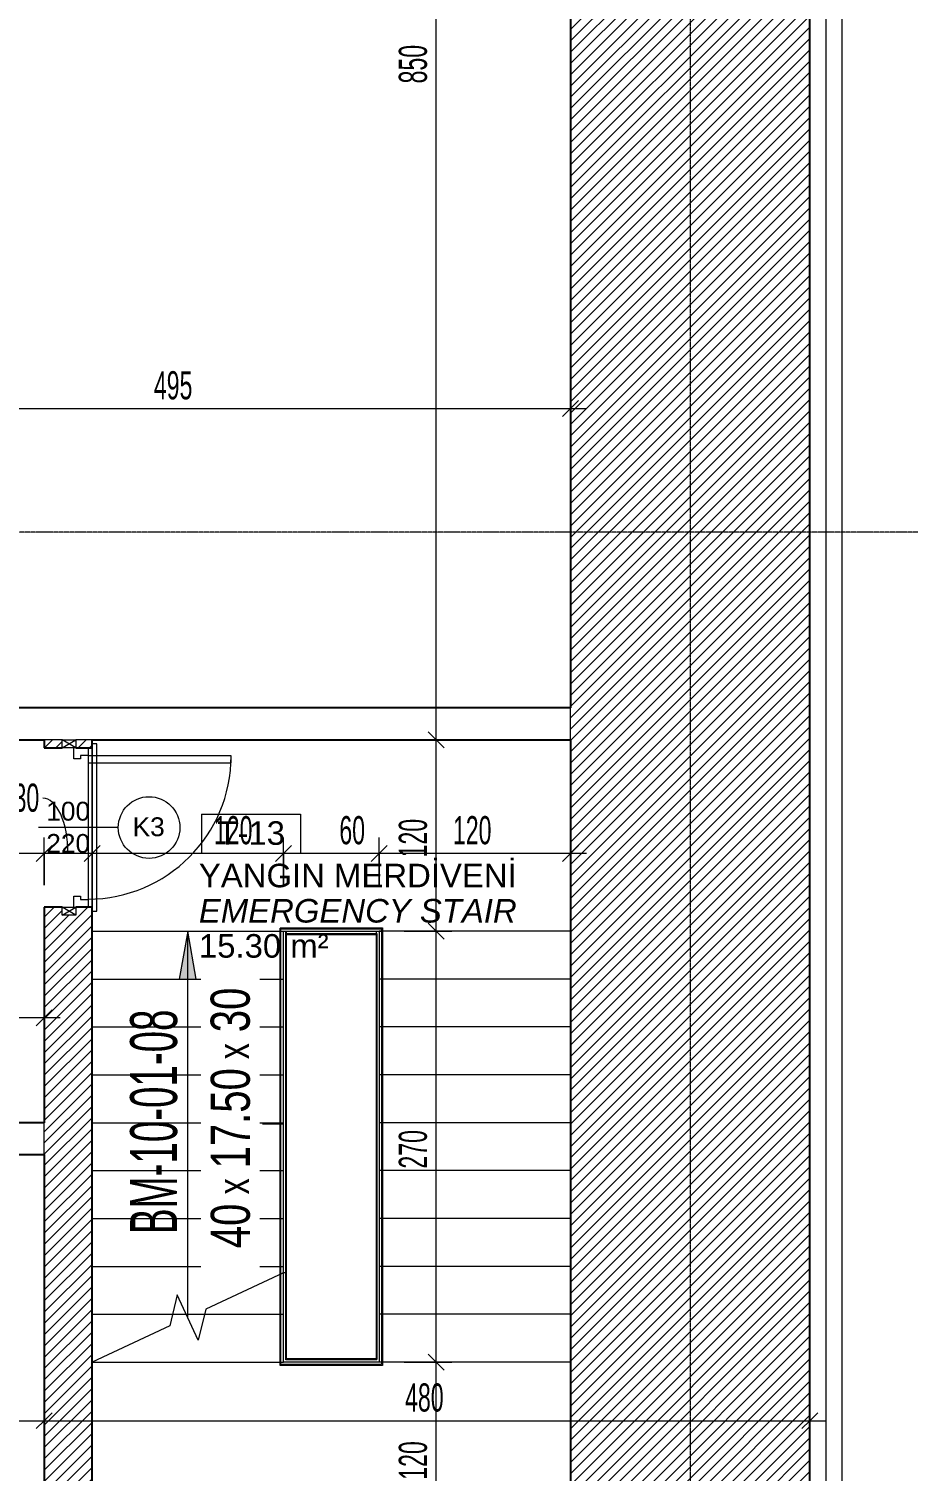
# Model space of a CAD drawing. Header units: centimetres. Extents: x -9345 to 11316, y -7197 to -3465.
# Drawn here: x 9476 to 10027, y -5449 to -4545 of the extents above; entities that cross this region are included whole.
import ezdxf

# ---------------------------------------------------------------- set-up
doc = ezdxf.new("R2010")
doc.units = ezdxf.units.CM
doc.linetypes.add('Grid Line 1_4_', pattern=[1.11125, 0.635, -0.15875, 0.15875, -0.15875])
doc.linetypes.add('Overhead', pattern=[0.396875, 0.238125, -0.15875])
for name, color, linetype, lineweight in [('A-ANNO-DIMS', 211, 'Continuous', 9), ('A-ANNO-DIMS-100', 211, 'Continuous', 9), ('A-AREA-IDEN', 2, 'Continuous', 9), ('A-DETL', 90, 'Continuous', 9), ('A-DOOR', 31, 'Continuous', 9), ('A-DOOR-FRAM', 31, 'Continuous', 18), ('A-DOOR-IDEN', 31, 'Continuous', 9), ('A-FLOR', 192, 'Continuous', 9), ('A-FLOR-HRAL', 11, 'Continuous', 9), ('A-FLOR-HRAL-MBND', 5, 'Overhead', 9), ('A-FLOR-OVHD', 1, 'Overhead', 9), ('A-WALL', 113, 'Continuous', 9), ('A-WALL-PATT', 111, 'Continuous', 25), ('S-GRID', 1, 'Continuous', 9), ('S-STRS', 31, 'Continuous', 9), ('S-STRS-ANNO', 31, 'Continuous', 9), ('S-STRS-IDEN', 31, 'Continuous', 9), ('S-STRS-MBND', 31, 'Overhead', 9)]:
    doc.layers.add(name, color=color, linetype=linetype, lineweight=lineweight)
doc.styles.add('Arial_2', font='arial.ttf', dxfattribs={"height": 14.752994})
doc.styles.add('Arial_5', font='arial.ttf', dxfattribs={"height": 11.802395})
doc.styles.add('Arial_I', font='ariali.ttf', dxfattribs={"height": 14.752994})
doc.styles.add('Swis721 LtCn BT_1', font='swisscl.ttf', dxfattribs={"width": 0.8, "height": 17.639445})
doc.styles.add('Swis721 LtCn BT_4', font='swisscl.ttf', dxfattribs={"height": 0.195994})
doc.styles.add('Swis721 LtCn BT_5', font='swisscl.ttf', dxfattribs={"height": 0.244992})
doc.styles.add('Swis721 LtCn BT_6', font='swisscl.ttf', dxfattribs={"height": 24.49923})
doc.styles.add('Swis721 LtCn BT_7', font='swisscl.ttf', dxfattribs={"width": 0.8, "height": 29.399076})
doc.dimstyles.new('IUAS_DIMENSION_INSIDE_100_3', dxfattribs={"dimscale": 30.48, "dimtxt": 18, "dimasz": 0.328084, "dimexe": 0.328084, "dimexo": 0.0625, "dimgap": 0, "dimtad": 1, "dimdec": 0, "dimdsep": 46, "dimtxsty": 'Swis721 LtCn BT_1', "dimblk1": 'OBLIQUE', "dimblk2": 'OBLIQUE', "dimsah": 1, "dimcen": 0.09, "dimdle": 0.328084, "dimazin": 0, "dimtfac": 1, "dimtdec": 4, "dimtix": 1, "dimtmove": 1, "dimatfit": 3, "dimfxl": 0.656168, "dimfxlon": 1, "dimtvp": 1, "dimtolj": 1, "dimtzin": 0, "dimarcsym": 2})
doc.dimstyles.new('IUAS_DIMENSION_INSIDE_100_4', dxfattribs={"dimscale": 30.48, "dimtxt": 18, "dimasz": 0.328084, "dimexe": 0.328084, "dimexo": 0.0625, "dimgap": 0, "dimtad": 1, "dimdec": 0, "dimdsep": 46, "dimtxsty": 'Swis721 LtCn BT_1', "dimblk1": 'OBLIQUE', "dimblk2": 'OBLIQUE', "dimsah": 1, "dimcen": 0.09, "dimdle": 0.328084, "dimazin": 0, "dimtfac": 1, "dimtdec": 4, "dimtix": 1, "dimtmove": 2, "dimatfit": 3, "dimfxl": 0.656168, "dimfxlon": 1, "dimtvp": 1, "dimtolj": 1, "dimtzin": 0, "dimarcsym": 2})
doc.dimstyles.new('IUAS_DIMENSION_INSIDE_100_5', dxfattribs={"dimscale": 30.48, "dimtxt": 18, "dimasz": 0.328084, "dimexe": 0.328084, "dimexo": 0.0625, "dimgap": 0, "dimtad": 1, "dimdec": 0, "dimdsep": 46, "dimtxsty": 'Swis721 LtCn BT_1', "dimblk1": 'OBLIQUE', "dimblk2": 'OBLIQUE', "dimsah": 1, "dimcen": 0.09, "dimdle": 0.328084, "dimazin": 0, "dimtfac": 1, "dimtdec": 4, "dimtix": 1, "dimtmove": 0, "dimatfit": 3, "dimfxl": 0.656168, "dimfxlon": 1, "dimtvp": 1, "dimtolj": 1, "dimtzin": 0, "dimarcsym": 2})
pattern_1 = [(45, (10627.768, 0), (-3.535534, 3.535534), [])]

# ---------------------------------------------------------------- blocks, each defined once
blk = doc.blocks.new('ExtSgl Flush Fire Escape - IUAS_A_DOOR_K3 _Yangın Kapısı 100x220_-1663322-_123_30 TEKNİK KAT _ TECHNICAL LEVEL')
at = {"layer": 'A-DOOR'}
for p, q in [((-55, -4.75), (-50, 3.75)), ((-55, 3.75), (-50, -4.75)), ((-55, -4.75), (-55, 3.75)), ((-55, 3.75), (-50, 3.75)), ((-50, 3.75), (-50, -4.75)), ((50, -4.75), (55, 3.75)), ((50, 3.75), (55, -4.75)), ((50, -4.75), (50, 3.75)), ((50, 3.75), (55, 3.75)), ((55, 3.75), (55, -4.75)), ((-50, -4.75), (-55, -4.75)), ((55, -4.75), (50, -4.75)), ((-52.5, -15), (-52.5, -18)), ((-52.5, -18), (52.5, -18)), ((44.85, -12.5), (-44.85, -12.5)), ((40.45, -12.5), (40.45, -102.2)), ((44.85, -12.5), (40.45, -12.5)), ((44.85, -102.2), (44.85, -12.5)), ((52.5, -18), (52.5, -15)), ((40.45, -102.2), (44.85, -102.2))]:
    blk.add_line(p, q, dxfattribs=at)
blk.add_arc((44.85, -12.5), 89.7, 180, 270, dxfattribs=at)
at = {"layer": 'A-DOOR-FRAM'}
for p, q in [((-50, -3.6), (-42.95, -3.6)), ((-45.15, -7.8), (-45.15, -12.5)), ((-42.95, -7.8), (-45.15, -7.8)), ((-42.95, -3.6), (-42.95, -7.8)), ((42.95, -3.6), (50, -3.6)), ((42.95, -7.8), (42.95, -3.6)), ((45.15, -7.8), (42.95, -7.8)), ((45.15, -12.5), (45.15, -7.8)), ((-45.15, -12.5), (-50, -12.5)), ((50, -12.5), (45.15, -12.5))]:
    blk.add_line(p, q, dxfattribs=at)
blk = doc.blocks.new('Railing - Railing-1952989-_123_30 TEKNİK KAT _ TECHNICAL LEVEL')
at = {"layer": 'A-FLOR-HRAL'}
for p, q in [((-5093.35, -1019.86), (-5346.22, -1120.17)), ((-5094.82, -1016.14), (-5343.98, -1114.97)), ((-5094.82, -1016.14), (-5093.35, -1019.86)), ((-5369.85, -1060.6), (-5316.82, -1039.57)), ((-5364.65, -1062.84), (-5314.46, -1042.93)), ((-5315.18, -1041.11), (-5316.82, -1039.57)), ((-5315.18, -1041.11), (-5316.82, -1039.57)), ((-5315.18, -1041.11), (-5316.82, -1039.57)), ((-5315.18, -1041.11), (-5316.82, -1039.57)), ((-5315.18, -1041.11), (-5316.82, -1039.57)), ((-5315.18, -1041.11), (-5316.42, -1039.95)), ((-5315.18, -1041.11), (-5316.42, -1039.95)), ((-5315.18, -1041.11), (-5316.42, -1039.95)), ((-5315.18, -1041.11), (-5316.42, -1039.95)), ((-5315.18, -1041.11), (-5316.42, -1039.95)), ((-5315.18, -1041.11), (-5316.42, -1039.95)), ((-5315.18, -1041.11), (-5316.42, -1039.95)), ((-5315.18, -1041.11), (-5316.42, -1039.95)), ((-5315.18, -1041.11), (-5316.42, -1039.95)), ((-5315.18, -1041.11), (-5316.42, -1039.95)), ((-5314.64, -1042.47), (-5315.18, -1041.11)), ((-5314.64, -1042.47), (-5315.18, -1041.11)), ((-5314.64, -1042.47), (-5315.18, -1041.11)), ((-5314.64, -1042.47), (-5315.18, -1041.11)), ((-5314.46, -1042.93), (-5315.18, -1041.11)), ((-5314.64, -1042.47), (-5315.18, -1041.11)), ((-5314.64, -1042.47), (-5315.18, -1041.11)), ((-5314.64, -1042.47), (-5315.18, -1041.11)), ((-5314.46, -1042.93), (-5315.18, -1041.11)), ((-5314.64, -1042.47), (-5315.18, -1041.11)), ((-5314.64, -1042.47), (-5315.18, -1041.11)), ((-5314.46, -1042.93), (-5315.18, -1041.11)), ((-5314.64, -1042.47), (-5315.18, -1041.11)), ((-5314.46, -1042.93), (-5315.18, -1041.11)), ((-5314.46, -1042.93), (-5315.18, -1041.11)), ((-5314.75, -1042.51), (-5314.64, -1042.47)), ((-5346.22, -1120.17), (-5369.85, -1060.6)), ((-5343.98, -1114.97), (-5364.65, -1062.84))]:
    blk.add_line(p, q, dxfattribs=at)
at = {"layer": 'A-FLOR-HRAL-MBND'}
for p, q in [((-5369.85, -1060.6), (-5116.97, -960.3)), ((-5369.2, -1060.88), (-5116.79, -960.76)), ((-5369.2, -1060.88), (-5116.79, -960.76)), ((-5369.2, -1060.88), (-5116.79, -960.76)), ((-5369.2, -1060.88), (-5116.79, -960.76)), ((-5365.3, -1062.56), (-5115.68, -963.55)), ((-5365.3, -1062.56), (-5115.68, -963.55)), ((-5365.3, -1062.56), (-5115.68, -963.55)), ((-5365.3, -1062.56), (-5115.68, -963.55)), ((-5364.65, -1062.84), (-5115.5, -964.02)), ((-5316.82, -1039.57), (-5115.08, -959.54)), ((-5316.42, -1039.95), (-5115.36, -960.19)), ((-5316.42, -1039.95), (-5115.36, -960.19)), ((-5316.42, -1039.95), (-5115.36, -960.19)), ((-5316.42, -1039.95), (-5115.36, -960.19)), ((-5314.64, -1042.47), (-5117.04, -964.09)), ((-5314.64, -1042.47), (-5117.04, -964.09)), ((-5314.64, -1042.47), (-5117.04, -964.09)), ((-5314.64, -1042.47), (-5117.04, -964.09)), ((-5314.46, -1042.93), (-5117.32, -964.74)), ((-5117.32, -964.74), (-5096.64, -1016.87)), ((-5117.04, -964.09), (-5095.99, -1017.15)), ((-5117.04, -964.09), (-5095.99, -1017.15)), ((-5117.04, -964.09), (-5095.99, -1017.15)), ((-5117.04, -964.09), (-5095.99, -1017.15)), ((-5116.97, -960.3), (-5115.5, -964.02)), ((-5116.79, -960.76), (-5115.68, -963.55)), ((-5116.79, -960.76), (-5115.68, -963.55)), ((-5116.79, -960.76), (-5115.68, -963.55)), ((-5116.79, -960.76), (-5115.68, -963.55)), ((-5115.36, -960.19), (-5092.1, -1018.83)), ((-5115.36, -960.19), (-5092.1, -1018.83)), ((-5115.36, -960.19), (-5092.1, -1018.83)), ((-5115.36, -960.19), (-5092.1, -1018.83)), ((-5115.08, -959.54), (-5091.45, -1019.11)), ((-5091.45, -1019.11), (-5346.22, -1120.17)), ((-5092.1, -1018.83), (-5345.94, -1119.52)), ((-5092.1, -1018.83), (-5345.94, -1119.52)), ((-5092.1, -1018.83), (-5345.94, -1119.52)), ((-5092.1, -1018.83), (-5345.94, -1119.52)), ((-5095.99, -1017.15), (-5344.26, -1115.62)), ((-5095.99, -1017.15), (-5344.26, -1115.62)), ((-5095.99, -1017.15), (-5344.26, -1115.62)), ((-5095.99, -1017.15), (-5344.26, -1115.62)), ((-5096.64, -1016.87), (-5343.98, -1114.97)), ((-5346.22, -1120.17), (-5369.85, -1060.6)), ((-5345.94, -1119.52), (-5369.2, -1060.88)), ((-5345.94, -1119.52), (-5369.2, -1060.88)), ((-5345.94, -1119.52), (-5369.2, -1060.88)), ((-5345.94, -1119.52), (-5369.2, -1060.88)), ((-5344.26, -1115.62), (-5365.3, -1062.56)), ((-5344.26, -1115.62), (-5365.3, -1062.56)), ((-5344.26, -1115.62), (-5365.3, -1062.56)), ((-5344.26, -1115.62), (-5365.3, -1062.56)), ((-5343.98, -1114.97), (-5364.65, -1062.84))]:
    blk.add_line(p, q, dxfattribs=at)
blk = doc.blocks.new('IUAS_A_ROOM_100S - No_İsmi_Alan-1315501-_123_30 TEKNİK KAT _ TECHNICAL LEVEL')
at = {"layer": 'A-AREA-IDEN'}
for p, q in [((-0.101, 0.1926), (-0.101, -0.0511)), ((-0.101, 0.1926), (0.5191, 0.1926)), ((0.5191, 0.1926), (0.5191, -0.0511)), ((-0.101, -0.0511), (0.5191, -0.0511))]:
    blk.add_line(p, q, dxfattribs=at)
blk = doc.blocks.new('DIMBLOCK340-_123_30 TEKNİK KAT _ TECHNICAL LEVEL')
at = {"layer": 'A-ANNO-DIMS-100', "transparency": 16777216}
for p, q in [((9815.78, -4762.94), (9815.78, -4792.94)), ((9815.78, -4782.94), (9815.78, -4762.94)), ((9320.78, -4802.94), (9320.78, -4772.94)), ((9320.78, -4782.94), (9325.78, -4777.94)), ((9815.78, -4782.94), (9820.78, -4777.94)), ((9320.78, -4782.94), (9315.78, -4787.94)), ((9320.78, -4782.94), (9825.78, -4782.94)), ((9320.78, -4782.94), (9320.78, -4802.94)), ((9815.78, -4782.94), (9810.78, -4787.94))]:
    blk.add_line(p, q, dxfattribs=at)
at = {"layer": 'A-ANNO-DIMS-100', "color": 0, "transparency": 16777216, "insert": (9554.57, -4759.59), "char_height": 17.639, "width": 32.9143, "attachment_point": 1, "line_spacing_factor": 0.971848, "style": 'Swis721 LtCn BT_1'}
blk.add_mtext('495', dxfattribs=at)
blk = doc.blocks.new('_Oblique')
at = {"color": 0, "linetype": 'ByBlock', "lineweight": -2}
blk.add_line((-0.5, -0.5), (0.5, 0.5), dxfattribs=at)
blk = doc.blocks.new('DIMBLOCK374-_123_30 TEKNİK KAT _ TECHNICAL LEVEL')
at = {"layer": 'A-ANNO-DIMS-100', "transparency": 16777216}
for p, q in [((9485.78, -5397.23), (9485.78, -5427.23)), ((9485.78, -5417.23), (9485.78, -5397.23)), ((9320.78, -5437.23), (9320.78, -5407.23)), ((9320.78, -5417.23), (9325.78, -5412.23)), ((9485.78, -5417.23), (9490.78, -5412.23)), ((9320.78, -5417.23), (9315.78, -5422.23)), ((9320.78, -5417.23), (9485.78, -5417.23)), ((9320.78, -5417.23), (9320.78, -5437.23)), ((9485.78, -5417.23), (9480.78, -5422.23))]:
    blk.add_line(p, q, dxfattribs=at)
at = {"layer": 'A-ANNO-DIMS-100', "color": 0, "transparency": 16777216, "insert": (9389.57, -5393.87), "char_height": 17.639, "width": 32.9143, "attachment_point": 1, "line_spacing_factor": 0.971848, "style": 'Swis721 LtCn BT_1'}
blk.add_mtext('165', dxfattribs=at)
blk = doc.blocks.new('DIMBLOCK375-_123_30 TEKNİK KAT _ TECHNICAL LEVEL')
at = {"layer": 'A-ANNO-DIMS-100', "transparency": 16777216}
for p, q in [((9485.78, -5397.23), (9485.78, -5427.23)), ((9485.78, -5417.23), (9485.78, -5397.23)), ((9965.78, -5397.23), (9965.78, -5427.23)), ((9965.78, -5417.23), (9965.78, -5397.23)), ((9485.78, -5417.23), (9490.78, -5412.23)), ((9965.78, -5417.23), (9970.78, -5412.23)), ((9485.78, -5417.23), (9480.78, -5422.23)), ((9485.78, -5417.23), (9975.78, -5417.23)), ((9965.78, -5417.23), (9960.78, -5422.23))]:
    blk.add_line(p, q, dxfattribs=at)
at = {"layer": 'A-ANNO-DIMS-100', "color": 0, "transparency": 16777216, "insert": (9712.07, -5393.87), "char_height": 17.639, "width": 32.9143, "attachment_point": 1, "line_spacing_factor": 0.971848, "style": 'Swis721 LtCn BT_1'}
blk.add_mtext('480', dxfattribs=at)
blk = doc.blocks.new('DIMBLOCK419-_123_30 TEKNİK KAT _ TECHNICAL LEVEL')
at = {"layer": 'A-ANNO-DIMS-100', "transparency": 16777216}
for p, q in [((9695.78, -5081.74), (9695.78, -5051.74)), ((9815.78, -5081.74), (9815.78, -5051.74)), ((9695.78, -5061.74), (9700.78, -5056.74)), ((9815.78, -5061.74), (9820.78, -5056.74)), ((9695.78, -5061.74), (9690.78, -5066.74)), ((9825.78, -5061.74), (9695.78, -5061.74)), ((9695.78, -5061.74), (9695.78, -5081.74)), ((9815.78, -5061.74), (9810.78, -5066.74)), ((9815.78, -5061.74), (9815.78, -5081.74))]:
    blk.add_line(p, q, dxfattribs=at)
at = {"layer": 'A-ANNO-DIMS-100', "color": 0, "transparency": 16777216, "insert": (9742.07, -5038.38), "char_height": 17.639, "width": 32.9143, "attachment_point": 1, "line_spacing_factor": 0.971848, "style": 'Swis721 LtCn BT_1'}
blk.add_mtext('120', dxfattribs=at)
blk = doc.blocks.new('DIMBLOCK420-_123_30 TEKNİK KAT _ TECHNICAL LEVEL')
at = {"layer": 'A-ANNO-DIMS-100', "transparency": 16777216}
for p, q in [((9635.78, -5081.74), (9635.78, -5051.74)), ((9695.78, -5081.74), (9695.78, -5051.74)), ((9635.78, -5061.74), (9640.78, -5056.74)), ((9695.78, -5061.74), (9700.78, -5056.74)), ((9635.78, -5061.74), (9630.78, -5066.74)), ((9695.78, -5061.74), (9635.78, -5061.74)), ((9635.78, -5061.74), (9635.78, -5081.74)), ((9695.78, -5061.74), (9690.78, -5066.74)), ((9695.78, -5061.74), (9695.78, -5081.74))]:
    blk.add_line(p, q, dxfattribs=at)
at = {"layer": 'A-ANNO-DIMS-100', "color": 0, "transparency": 16777216, "insert": (9670.84, -5038.38), "char_height": 17.639, "width": 21.9429, "attachment_point": 1, "line_spacing_factor": 0.971848, "style": 'Swis721 LtCn BT_1'}
blk.add_mtext('60', dxfattribs=at)
blk = doc.blocks.new('DIMBLOCK421-_123_30 TEKNİK KAT _ TECHNICAL LEVEL')
at = {"layer": 'A-ANNO-DIMS-100', "transparency": 16777216}
for p, q in [((9515.78, -5081.74), (9515.78, -5051.74)), ((9635.78, -5081.74), (9635.78, -5051.74)), ((9515.78, -5061.74), (9520.78, -5056.74)), ((9635.78, -5061.74), (9640.78, -5056.74)), ((9515.78, -5061.74), (9510.78, -5066.74)), ((9635.78, -5061.74), (9515.78, -5061.74)), ((9515.78, -5061.74), (9515.78, -5081.74)), ((9635.78, -5061.74), (9630.78, -5066.74)), ((9635.78, -5061.74), (9635.78, -5081.74))]:
    blk.add_line(p, q, dxfattribs=at)
at = {"layer": 'A-ANNO-DIMS-100', "color": 0, "transparency": 16777216, "insert": (9592.21, -5038.38), "char_height": 17.639, "width": 32.9143, "attachment_point": 1, "line_spacing_factor": 0.971848, "style": 'Swis721 LtCn BT_1'}
blk.add_mtext('120', dxfattribs=at)
blk = doc.blocks.new('DIMBLOCK422-_123_30 TEKNİK KAT _ TECHNICAL LEVEL')
at = {"layer": 'A-ANNO-DIMS-100', "transparency": 16777216}
for p, q in [((9485.78, -5081.74), (9485.78, -5051.74)), ((9515.78, -5081.74), (9515.78, -5051.74)), ((9485.78, -5061.74), (9490.78, -5056.74)), ((9515.78, -5061.74), (9520.78, -5056.74)), ((9485.78, -5061.74), (9480.78, -5066.74)), ((9515.78, -5061.74), (9485.78, -5061.74)), ((9485.78, -5061.74), (9485.78, -5081.74)), ((9515.78, -5061.74), (9510.78, -5066.74)), ((9515.78, -5061.74), (9515.78, -5081.74))]:
    blk.add_line(p, q, dxfattribs=at)
blk.add_ellipse((9484.88, -5061.74), major_axis=(0, 34.65), ratio=0.459036, start_param=4.712389, end_param=6.283185, dxfattribs=at)
at = {"layer": 'A-ANNO-DIMS-100', "color": 0, "transparency": 16777216, "insert": (9466.59, -5018.02), "char_height": 17.639, "width": 21.9429, "attachment_point": 1, "line_spacing_factor": 0.971848, "style": 'Swis721 LtCn BT_1'}
blk.add_mtext('30', dxfattribs=at)
blk = doc.blocks.new('DIMBLOCK423-_123_30 TEKNİK KAT _ TECHNICAL LEVEL')
at = {"layer": 'A-ANNO-DIMS-100', "transparency": 16777216}
for p, q in [((9190.78, -5081.74), (9190.78, -5051.74)), ((9485.78, -5081.74), (9485.78, -5051.74)), ((9190.78, -5061.74), (9195.78, -5056.74)), ((9485.78, -5061.74), (9490.78, -5056.74)), ((9190.78, -5061.74), (9185.78, -5066.74)), ((9485.78, -5061.74), (9190.78, -5061.74)), ((9190.78, -5061.74), (9190.78, -5081.74)), ((9485.78, -5061.74), (9480.78, -5066.74)), ((9485.78, -5061.74), (9485.78, -5081.74))]:
    blk.add_line(p, q, dxfattribs=at)
at = {"layer": 'A-ANNO-DIMS-100', "color": 0, "transparency": 16777216, "insert": (9324.57, -5038.38), "char_height": 17.639, "width": 32.9143, "attachment_point": 1, "line_spacing_factor": 0.971848, "style": 'Swis721 LtCn BT_1'}
blk.add_mtext('295', dxfattribs=at)
blk = doc.blocks.new('DIMBLOCK488-_123_30 TEKNİK KAT _ TECHNICAL LEVEL')
at = {"layer": 'A-ANNO-DIMS-100', "transparency": 16777216}
for p, q in [((9731.45, -5380.53), (9726.45, -5375.53)), ((9711.45, -5380.53), (9741.45, -5380.53)), ((9731.45, -5380.53), (9711.45, -5380.53)), ((9731.45, -5500.53), (9731.45, -5380.53)), ((9731.45, -5380.53), (9736.45, -5385.53)), ((9711.45, -5500.53), (9741.45, -5500.53)), ((9731.45, -5500.53), (9711.45, -5500.53)), ((9731.45, -5500.53), (9726.45, -5495.53)), ((9731.45, -5500.53), (9736.45, -5505.53))]:
    blk.add_line(p, q, dxfattribs=at)
at = {"layer": 'A-ANNO-DIMS-100', "color": 0, "transparency": 16777216, "insert": (9708.1, -5454.24), "char_height": 17.639, "width": 32.9143, "attachment_point": 1, "rotation": 90, "line_spacing_factor": 0.971848, "style": 'Swis721 LtCn BT_1'}
blk.add_mtext('120', dxfattribs=at)
blk = doc.blocks.new('DIMBLOCK489-_123_30 TEKNİK KAT _ TECHNICAL LEVEL')
at = {"layer": 'A-ANNO-DIMS-100', "transparency": 16777216}
for p, q in [((9731.45, -5110.53), (9726.45, -5105.53)), ((9711.45, -5110.53), (9741.45, -5110.53)), ((9731.45, -5110.53), (9711.45, -5110.53)), ((9731.45, -5380.53), (9731.45, -5110.53)), ((9731.45, -5110.53), (9736.45, -5115.53)), ((9731.45, -5380.53), (9726.45, -5375.53)), ((9711.45, -5380.53), (9741.45, -5380.53)), ((9731.45, -5380.53), (9711.45, -5380.53)), ((9731.45, -5380.53), (9736.45, -5385.53))]:
    blk.add_line(p, q, dxfattribs=at)
at = {"layer": 'A-ANNO-DIMS-100', "color": 0, "transparency": 16777216, "insert": (9708.1, -5259.24), "char_height": 17.639, "width": 32.9143, "attachment_point": 1, "rotation": 90, "line_spacing_factor": 0.971848, "style": 'Swis721 LtCn BT_1'}
blk.add_mtext('270', dxfattribs=at)
blk = doc.blocks.new('DIMBLOCK490-_123_30 TEKNİK KAT _ TECHNICAL LEVEL')
at = {"layer": 'A-ANNO-DIMS-100', "transparency": 16777216}
for p, q in [((9731.45, -4990.53), (9726.45, -4985.53)), ((9711.45, -4990.53), (9741.45, -4990.53)), ((9731.45, -4990.53), (9711.45, -4990.53)), ((9731.45, -5110.53), (9731.45, -4990.53)), ((9731.45, -4990.53), (9736.45, -4995.53)), ((9731.45, -5110.53), (9726.45, -5105.53)), ((9711.45, -5110.53), (9741.45, -5110.53)), ((9731.45, -5110.53), (9711.45, -5110.53)), ((9731.45, -5110.53), (9736.45, -5115.53))]:
    blk.add_line(p, q, dxfattribs=at)
at = {"layer": 'A-ANNO-DIMS-100', "color": 0, "transparency": 16777216, "insert": (9708.1, -5064.24), "char_height": 17.639, "width": 32.9143, "attachment_point": 1, "rotation": 90, "line_spacing_factor": 0.971848, "style": 'Swis721 LtCn BT_1'}
blk.add_mtext('120', dxfattribs=at)
blk = doc.blocks.new('DIMBLOCK491-_123_30 TEKNİK KAT _ TECHNICAL LEVEL')
at = {"layer": 'A-ANNO-DIMS-100', "transparency": 16777216}
for p, q in [((9731.45, -4140.53), (9726.45, -4135.53)), ((9711.45, -4140.53), (9741.45, -4140.53)), ((9731.45, -4140.53), (9711.45, -4140.53)), ((9731.45, -4990.53), (9731.45, -4140.53)), ((9731.45, -4140.53), (9736.45, -4145.53)), ((9731.45, -4990.53), (9726.45, -4985.53)), ((9711.45, -4990.53), (9741.45, -4990.53)), ((9731.45, -4990.53), (9711.45, -4990.53)), ((9731.45, -4990.53), (9736.45, -4995.53))]:
    blk.add_line(p, q, dxfattribs=at)
at = {"layer": 'A-ANNO-DIMS-100', "color": 0, "transparency": 16777216, "insert": (9708.1, -4579.24), "char_height": 17.639, "width": 32.9143, "attachment_point": 1, "rotation": 90, "line_spacing_factor": 0.971848, "style": 'Swis721 LtCn BT_1'}
blk.add_mtext('850', dxfattribs=at)
blk = doc.blocks.new('C_2mm - TR_Kapi_pozu_04_saga_uste_2mm-519964-_123_30 TEKNİK KAT _ TECHNICAL LEVEL')
at = {"layer": 'A-DOOR-IDEN'}
blk.add_line((0.3146, 0), (-0.1854, 0), dxfattribs=at)
blk.add_circle((0.5078, 0), 0.1932, dxfattribs=at)
blk = doc.blocks.new('NRCN_stair Tag_3mm_ - Stair Tag-1717967-_123_30 TEKNİK KAT _ TECHNICAL LEVEL')
at = {"layer": 'S-STRS-IDEN', "char_height": 0.195994, "width": 0.1128, "attachment_point": 2, "line_spacing_factor": 0.971848, "style": 'Swis721 LtCn BT_4', "bg_fill": 3, "box_fill_scale": 1.25, "bg_fill_color": 0, "bg_fill_transparency": 0}
for insert in [(-0.4324, -0.1773), (0.4145, -0.1773)]:
    blk.add_mtext('\\fSwis721 LtCn BT|b0|i0|c162|p34|;x', dxfattribs=dict(at, insert=insert))
at = {"layer": 'S-STRS-IDEN', "insert": (0.673, -0.1323), "char_height": 0.24499, "width": 0.372, "attachment_point": 2, "line_spacing_factor": 0.971848, "style": 'Swis721 LtCn BT_5', "bg_fill": 3, "box_fill_scale": 1.25, "bg_fill_color": 0, "bg_fill_transparency": 0}
blk.add_mtext('30', dxfattribs=at)
blk = doc.blocks.new('DIMBLOCK584-_123_30 TEKNİK KAT _ TECHNICAL LEVEL')
at = {"layer": 'A-ANNO-DIMS-100', "transparency": 16777216}
for p, q in [((9310.78, -5184.79), (9310.78, -5154.79)), ((9310.78, -5164.79), (9315.78, -5159.79)), ((9485.78, -5184.79), (9485.78, -5154.79)), ((9485.78, -5164.79), (9490.78, -5159.79)), ((9310.78, -5164.79), (9305.78, -5169.79)), ((9495.78, -5164.79), (9310.78, -5164.79)), ((9310.78, -5164.79), (9310.78, -5184.79)), ((9485.78, -5164.79), (9480.78, -5169.79)), ((9485.78, -5164.79), (9485.78, -5184.79))]:
    blk.add_line(p, q, dxfattribs=at)
at = {"layer": 'A-ANNO-DIMS-100', "color": 0, "transparency": 16777216, "insert": (9384.57, -5141.44), "char_height": 17.639, "width": 32.9143, "attachment_point": 1, "line_spacing_factor": 0.971848, "style": 'Swis721 LtCn BT_1'}
blk.add_mtext('175', dxfattribs=at)

msp = doc.modelspace()

# ---------------------------------------------------------------- hatches: boundary and pattern name
at = {"layer": 'A-WALL-PATT', "lineweight": 9}
h = msp.add_hatch(dxfattribs=at)
h.set_pattern_fill('FP_7', color=256, style=0, pattern_type=2)
h.set_pattern_definition(pattern_1)
h.paths.add_polyline_path([(9815.78, -6550.53), (9965.78, -6550.53), (9965.78, -6490.53), (9815.78, -6490.53)], flags=0)
h.paths.add_polyline_path([(9880.64, -5950.53), (9965.78, -5950.53), (9965.78, -3990.53), (9815.78, -3990.53), (9815.78, -5950.53)], flags=0)
h = msp.add_hatch(dxfattribs=at)
h.set_pattern_fill('FP_7', color=256, style=0, pattern_type=2)
h.set_pattern_definition(pattern_1)
h.paths.add_polyline_path([(9505.78, -5500.53), (9515.78, -5500.53), (9515.78, -5095.53), (9505.53, -5095.53), (9505.53, -5100.53), (9497.03, -5100.53), (9497.03, -5095.53), (9485.78, -5095.53), (9485.78, -5500.53)], flags=0)
h.paths.add_polyline_path([(9497.03, -4995.53), (9497.03, -4990.53), (9485.78, -4990.53), (9485.78, -4995.53)], flags=0)
h.paths.add_polyline_path([(9515.78, -4995.53), (9515.78, -4990.53), (9505.53, -4990.53), (9505.53, -4995.53)], flags=0)
at = {"layer": 'S-STRS-ANNO'}
msp.add_hatch(color=256, dxfattribs=at).paths.add_polyline_path([(9581.07, -5140.53), (9575.78, -5110.53), (9570.49, -5140.53)], flags=0)

# ---------------------------------------------------------------- linework, layer by layer
at = {"layer": 'A-DETL'}
msp.add_line((9985.78, -3970.53), (9985.78, -5880.53), dxfattribs=at)
at = {"layer": 'A-FLOR'}
for p, q in [((9515.78, -5095.53), (9515.78, -4995.53)), ((9515.78, -5110.53), (9693.82, -5110.53))]:
    msp.add_line(p, q, dxfattribs=at)
at = {"layer": 'A-FLOR-OVHD'}
msp.add_line((9975.78, -3980.53), (9975.78, -5890.53), dxfattribs=at)
at = {"layer": 'A-WALL', "lineweight": 25}
for p, q in [((9965.78, -5950.53), (9965.78, -3990.53)), ((9815.78, -4140.53), (9815.78, -4970.53)), ((9815.78, -4970.53), (9170.78, -4970.53)), ((9190.78, -4990.53), (9485.78, -4990.53)), ((9485.78, -4990.53), (9485.78, -4995.53)), ((9485.78, -4995.53), (9497.03, -4995.53)), ((9505.53, -4995.53), (9515.78, -4995.53)), ((9515.78, -4990.53), (9815.78, -4990.53)), ((9515.78, -4995.53), (9515.78, -4990.53)), ((9815.78, -4990.53), (9815.78, -5500.53)), ((9497.03, -5095.53), (9485.78, -5095.53)), ((9485.78, -5095.53), (9485.78, -5230.53)), ((9515.78, -5095.53), (9505.53, -5095.53)), ((9515.78, -5500.53), (9515.78, -5095.53)), ((9485.78, -5230.53), (9310.78, -5230.53)), ((9310.78, -5250.53), (9485.78, -5250.53)), ((9485.78, -5250.53), (9485.78, -5560.53))]:
    msp.add_line(p, q, dxfattribs=at)
at = {"layer": 'A-WALL'}
for p, q in [((9815.78, -4990.53), (9815.78, -4970.53)), ((9497.03, -4990.53), (9485.78, -4990.53)), ((9515.78, -4990.53), (9505.53, -4990.53)), ((9485.78, -5250.53), (9485.78, -5230.53))]:
    msp.add_line(p, q, dxfattribs=at)
at = {"layer": 'S-GRID', "linetype": 'Grid Line 1_4_'}
for p, q in [((9890.78, -3690.18), (9890.78, -6998.97)), ((11178.07, -4860.53), (2341.5, -4860.53))]:
    msp.add_line(p, q, dxfattribs=at)
at = {"layer": 'S-STRS'}
for p, q in [((9515.78, -5110.53), (9635.78, -5110.53)), ((9635.78, -5140.53), (9635.78, -5110.53)), ((9815.78, -5110.53), (9697.82, -5110.53)), ((9515.78, -5140.53), (9635.78, -5140.53)), ((9635.78, -5170.53), (9635.78, -5140.53)), ((9815.78, -5140.53), (9697.82, -5140.53)), ((9515.78, -5170.53), (9635.78, -5170.53)), ((9635.78, -5200.53), (9635.78, -5170.53)), ((9815.78, -5170.53), (9697.82, -5170.53)), ((9515.78, -5200.53), (9635.78, -5200.53)), ((9635.78, -5230.53), (9635.78, -5200.53)), ((9815.78, -5200.53), (9697.82, -5200.53)), ((9515.78, -5230.53), (9635.78, -5230.53)), ((9635.78, -5260.53), (9635.78, -5230.53)), ((9815.78, -5230.53), (9697.82, -5230.53)), ((9515.78, -5260.53), (9635.78, -5260.53)), ((9635.78, -5290.53), (9635.78, -5260.53)), ((9815.78, -5260.53), (9697.82, -5260.53)), ((9515.78, -5290.53), (9635.78, -5290.53)), ((9635.78, -5320.53), (9635.78, -5290.53)), ((9815.78, -5290.53), (9697.82, -5290.53)), ((9515.78, -5320.53), (9635.78, -5320.53)), ((9635.78, -5324.57), (9635.78, -5320.53)), ((9815.78, -5320.53), (9697.82, -5320.53)), ((9635.78, -5324.92), (9635.78, -5324.57)), ((9515.78, -5350.53), (9566.23, -5350.53)), ((9566.23, -5350.53), (9574.84, -5350.53)), ((9574.84, -5350.53), (9586.32, -5350.53)), ((9586.32, -5350.53), (9633.74, -5350.53)), ((9815.78, -5350.53), (9697.82, -5350.53)), ((9515.78, -5380.53), (9633.74, -5380.53)), ((9815.78, -5380.53), (9697.82, -5380.53))]:
    msp.add_line(p, q, dxfattribs=at)
at = {"layer": 'S-STRS', "linetype": 'Overhead'}
for p, q in [((9815.78, -5110.53), (9697.82, -5110.53)), ((9515.78, -5140.53), (9635.78, -5140.53)), ((9815.78, -5140.53), (9697.82, -5140.53)), ((9515.78, -5170.53), (9635.78, -5170.53)), ((9815.78, -5170.53), (9697.82, -5170.53)), ((9515.78, -5200.53), (9635.78, -5200.53)), ((9815.78, -5200.53), (9697.82, -5200.53)), ((9515.78, -5230.53), (9635.78, -5230.53)), ((9815.78, -5230.53), (9697.82, -5230.53)), ((9515.78, -5260.53), (9635.78, -5260.53)), ((9815.78, -5260.53), (9697.82, -5260.53)), ((9515.78, -5290.53), (9635.78, -5290.53)), ((9815.78, -5290.53), (9697.82, -5290.53)), ((9515.78, -5320.53), (9635.78, -5320.53)), ((9815.78, -5320.53), (9697.82, -5320.53)), ((9515.78, -5350.53), (9566.23, -5350.53)), ((9566.23, -5350.53), (9574.84, -5350.53)), ((9574.84, -5350.53), (9586.32, -5350.53)), ((9586.32, -5350.53), (9633.74, -5350.53)), ((9815.78, -5350.53), (9697.82, -5350.53)), ((9515.78, -5380.53), (9633.74, -5380.53)), ((9815.78, -5380.53), (9697.82, -5380.53))]:
    msp.add_line(p, q, dxfattribs=at)
at = {"layer": 'S-STRS-ANNO'}
for p, q in [((9575.78, -5110.53), (9570.49, -5140.53)), ((9575.78, -5140.53), (9575.78, -5110.53)), ((9581.07, -5140.53), (9575.78, -5110.53)), ((9570.49, -5140.53), (9581.07, -5140.53)), ((9575.78, -5170.53), (9575.78, -5140.53)), ((9575.78, -5200.53), (9575.78, -5170.53)), ((9575.78, -5230.53), (9575.78, -5200.53)), ((9575.78, -5260.53), (9575.78, -5230.53)), ((9575.78, -5290.53), (9575.78, -5260.53)), ((9575.78, -5320.53), (9575.78, -5290.53)), ((9575.78, -5350.53), (9575.78, -5320.53)), ((9575.78, -5352.55), (9575.78, -5350.53))]:
    msp.add_line(p, q, dxfattribs=at)
at = {"layer": 'S-STRS-IDEN'}
msp.add_line((9635.78, -5231.41), (9622.66, -5231.41), dxfattribs=at)
at = {"layer": 'S-STRS-MBND'}
for p, q in [((9515.78, -4990.53), (9515.78, -5110.53)), ((9815.78, -4990.53), (9515.78, -4990.53)), ((9815.78, -5110.53), (9815.78, -4990.53)), ((9515.78, -5110.53), (9635.78, -5110.53)), ((9515.78, -5110.53), (9635.78, -5110.53)), ((9515.78, -5380.53), (9515.78, -5110.53)), ((9515.78, -5380.53), (9515.78, -5110.53)), ((9515.78, -5110.53), (9635.78, -5110.53)), ((9635.78, -5110.53), (9695.78, -5110.53)), ((9635.78, -5380.53), (9635.78, -5110.53)), ((9635.78, -5324.57), (9635.78, -5110.53)), ((9815.78, -5110.53), (9695.78, -5110.53)), ((9695.78, -5110.53), (9695.78, -5380.53)), ((9815.78, -5110.53), (9695.78, -5110.53)), ((9815.78, -5110.53), (9815.78, -5380.53)), ((9515.78, -5140.53), (9635.78, -5140.53)), ((9515.78, -5140.53), (9635.78, -5140.53)), ((9515.78, -5140.53), (9635.78, -5140.53)), ((9515.78, -5140.53), (9635.78, -5140.53)), ((9815.78, -5140.53), (9695.78, -5140.53)), ((9815.78, -5140.53), (9695.78, -5140.53)), ((9515.78, -5170.53), (9635.78, -5170.53)), ((9515.78, -5170.53), (9635.78, -5170.53)), ((9515.78, -5170.53), (9635.78, -5170.53)), ((9515.78, -5170.53), (9635.78, -5170.53)), ((9815.78, -5170.53), (9695.78, -5170.53)), ((9815.78, -5170.53), (9695.78, -5170.53)), ((9515.78, -5200.53), (9635.78, -5200.53)), ((9515.78, -5200.53), (9635.78, -5200.53)), ((9515.78, -5200.53), (9635.78, -5200.53)), ((9515.78, -5200.53), (9635.78, -5200.53)), ((9815.78, -5200.53), (9695.78, -5200.53)), ((9815.78, -5200.53), (9695.78, -5200.53)), ((9515.78, -5230.53), (9635.78, -5230.53)), ((9515.78, -5230.53), (9635.78, -5230.53)), ((9515.78, -5230.53), (9635.78, -5230.53)), ((9515.78, -5230.53), (9635.78, -5230.53)), ((9815.78, -5230.53), (9695.78, -5230.53)), ((9815.78, -5230.53), (9695.78, -5230.53)), ((9515.78, -5260.53), (9635.78, -5260.53)), ((9515.78, -5260.53), (9635.78, -5260.53)), ((9515.78, -5260.53), (9635.78, -5260.53)), ((9515.78, -5260.53), (9635.78, -5260.53)), ((9815.78, -5260.53), (9695.78, -5260.53)), ((9815.78, -5260.53), (9695.78, -5260.53)), ((9515.78, -5290.53), (9635.78, -5290.53)), ((9515.78, -5290.53), (9635.78, -5290.53)), ((9515.78, -5290.53), (9635.78, -5290.53)), ((9515.78, -5290.53), (9635.78, -5290.53)), ((9815.78, -5290.53), (9695.78, -5290.53)), ((9815.78, -5290.53), (9695.78, -5290.53)), ((9515.78, -5320.53), (9635.78, -5320.53)), ((9515.78, -5320.53), (9635.78, -5320.53)), ((9515.78, -5320.53), (9635.78, -5320.53)), ((9515.78, -5320.53), (9635.78, -5320.53)), ((9815.78, -5320.53), (9695.78, -5320.53)), ((9815.78, -5320.53), (9695.78, -5320.53)), ((9515.78, -5350.53), (9635.78, -5350.53)), ((9515.78, -5350.53), (9566.23, -5350.53)), ((9515.78, -5350.53), (9635.78, -5350.53)), ((9515.78, -5350.53), (9566.23, -5350.53)), ((9574.84, -5350.53), (9586.32, -5350.53)), ((9574.84, -5350.53), (9586.32, -5350.53)), ((9815.78, -5350.53), (9695.78, -5350.53)), ((9815.78, -5350.53), (9695.78, -5350.53)), ((9515.78, -5380.53), (9515.78, -5500.53)), ((9515.78, -5380.53), (9635.78, -5380.53)), ((9515.78, -5380.53), (9635.78, -5380.53)), ((9695.78, -5380.53), (9635.78, -5380.53)), ((9815.78, -5380.53), (9695.78, -5380.53)), ((9815.78, -5380.53), (9695.78, -5380.53)), ((9815.78, -5500.53), (9815.78, -5380.53))]:
    msp.add_line(p, q, dxfattribs=at)
at = {"layer": 'S-STRS-MBND', "linetype": 'Continuous'}
for p, q in [((9635.78, -5324.57), (9587.11, -5347.27)), ((9569.18, -5338.39), (9564.46, -5357.83)), ((9582.39, -5366.71), (9569.18, -5338.39)), ((9587.11, -5347.27), (9582.39, -5366.71)), ((9564.46, -5357.83), (9515.78, -5380.53))]:
    msp.add_line(p, q, dxfattribs=at)

# ---------------------------------------------------------------- block references
at = {"layer": 'A-AREA-IDEN', "xscale": 99.99999999999994, "yscale": 99.99999999999994, "zscale": 99.99999999999994}
msp.add_blockref('IUAS_A_ROOM_100S - No_İsmi_Alan-1315501-_123_30 TEKNİK KAT _ TECHNICAL LEVEL', (9594.53, -5056.4), dxfattribs=at)
at = {"layer": 'A-DOOR', "rotation": 89.9999999999999}
msp.add_blockref('ExtSgl Flush Fire Escape - IUAS_A_DOOR_K3 _Yangın Kapısı 100x220_-1663322-_123_30 TEKNİK KAT _ TECHNICAL LEVEL', (9500.78, -5045.53), dxfattribs=at)
at = {"layer": 'A-DOOR-IDEN', "xscale": 99.99999999999994, "yscale": 99.99999999999994, "zscale": 99.99999999999994}
msp.add_blockref('C_2mm - TR_Kapi_pozu_04_saga_uste_2mm-519964-_123_30 TEKNİK KAT _ TECHNICAL LEVEL', (9500.78, -5045.53), dxfattribs=at)
at = {"layer": 'A-FLOR-HRAL', "rotation": 68.36410604411739}
msp.add_blockref('Railing - Railing-1952989-_123_30 TEKNİK KAT _ TECHNICAL LEVEL', (10627.77, 0), dxfattribs=at)

# ---------------------------------------------------------------- texts
at = {"layer": 'A-AREA-IDEN', "char_height": 14.753, "line_spacing_factor": 0.938532}
for s, insert, width, attachment_point, style in [('T-13', (9615.54, -5041.62), 50.4, 2, 'Arial_2'), ('YANGIN MERDİVENİ', (9582.78, -5068.23), 236.52, 1, 'Arial_2'), ('EMERGENCY STAIR', (9582.78, -5090.33), 237.96, 1, 'Arial_I'), ('15.30 m²', (9582.78, -5112.33), 96.84, 1, 'Arial_2')]:
    msp.add_mtext(s, dxfattribs=dict(at, insert=insert, width=width, attachment_point=attachment_point, style=style))
at = {"layer": 'A-DOOR-IDEN', "char_height": 11.802, "attachment_point": 2, "line_spacing_factor": 0.938532, "style": 'Arial_5'}
for s, insert, width in [('100', (9500.83, -5029.4), 32.832), ('K3', (9551.27, -5039.16), 24.048), ('220', (9500.83, -5049.61), 32.832)]:
    msp.add_mtext(s, dxfattribs=dict(at, insert=insert, width=width))
at = {"layer": 'S-STRS-IDEN', "insert": (9539.68, -5229.95), "char_height": 29.3991, "width": 190.44, "attachment_point": 2, "rotation": 90, "line_spacing_factor": 0.971848, "style": 'Swis721 LtCn BT_7'}
msp.add_mtext('BM-10-01-08', dxfattribs=at)

# ---------------------------------------------------------------- dimensions: what is measured, and where the dimension line sits
at = {"layer": 'A-ANNO-DIMS'}
for base, p1, p2, angle, override, picture, middle in [((9731.45, -4140.53), (9711.45, -4990.53), (9711.45, -4140.53), 90, {"dimpost": '<>', "dimfxl": 850}, 'DIMBLOCK491-_123_30 TEKNİK KAT _ TECHNICAL LEVEL', (9722.42, -4565.53)), ((9815.78, -4782.94), (9320.78, -4802.94), (9815.78, -4762.94), 0, {"dimpost": '<>', "dimfxl": 496.613532}, 'DIMBLOCK340-_123_30 TEKNİK KAT _ TECHNICAL LEVEL', (9568.28, -4773.91)), ((9731.45, -4990.53), (9711.45, -5110.53), (9711.45, -4990.53), 90, {"dimpost": '<>', "dimfxl": 120}, 'DIMBLOCK490-_123_30 TEKNİK KAT _ TECHNICAL LEVEL', (9722.42, -5050.53)), ((9731.45, -5110.53), (9711.45, -5380.53), (9711.45, -5110.53), 90, {"dimpost": '<>', "dimfxl": 270}, 'DIMBLOCK489-_123_30 TEKNİK KAT _ TECHNICAL LEVEL', (9722.42, -5245.53)), ((9731.45, -5380.53), (9711.45, -5500.53), (9711.45, -5380.53), 90, {"dimpost": '<>', "dimfxl": 120}, 'DIMBLOCK488-_123_30 TEKNİK KAT _ TECHNICAL LEVEL', (9722.42, -5440.53)), ((9485.78, -5417.23), (9320.78, -5437.23), (9485.78, -5397.23), 0, {"dimpost": '<>', "dimfxl": 169.779268}, 'DIMBLOCK374-_123_30 TEKNİK KAT _ TECHNICAL LEVEL', (9403.28, -5408.19))]:
    dim = msp.add_linear_dim(base=base, p1=p1, p2=p2, angle=angle, dimstyle='IUAS_DIMENSION_INSIDE_100_5', override=override, dxfattribs=at)
    dim.commit()
    dim.dimension.update_dxf_attribs({"geometry": picture, "text_midpoint": middle})
for base, p1, p2, dimstyle, override, picture, middle in [((9485.78, -5061.74), (9515.78, -5081.74), (9485.78, -5081.74), 'IUAS_DIMENSION_INSIDE_100_3', {"dimpost": '<>', "dimfxl": 30}, 'DIMBLOCK422-_123_30 TEKNİK KAT _ TECHNICAL LEVEL', (9477.57, -5029.78)), ((9635.78, -5061.74), (9695.78, -5081.74), (9635.78, -5081.74), 'IUAS_DIMENSION_INSIDE_100_4', {"dimpost": '<>', "dimfxl": 60}, 'DIMBLOCK420-_123_30 TEKNİK KAT _ TECHNICAL LEVEL', (9681.81, -5050.14))]:
    dim = msp.add_linear_dim(base=base, p1=p1, p2=p2, angle=0, dimstyle=dimstyle, override=override, dxfattribs=at)
    dim.commit()
    dim.dimension.update_dxf_attribs({"geometry": picture, "text_midpoint": middle, "dimtype": 160})
for base, p1, p2, override, picture, middle in [((9190.78, -5061.74), (9485.78, -5081.74), (9190.78, -5081.74), {"dimpost": '<>', "dimfxl": 295}, 'DIMBLOCK423-_123_30 TEKNİK KAT _ TECHNICAL LEVEL', (9338.28, -5052.7)), ((9695.78, -5061.74), (9815.78, -5081.74), (9695.78, -5081.74), {"dimpost": '<>', "dimfxl": 120}, 'DIMBLOCK419-_123_30 TEKNİK KAT _ TECHNICAL LEVEL', (9755.78, -5052.7)), ((9310.78, -5164.79), (9485.78, -5184.79), (9310.78, -5184.79), {"dimpost": '<>', "dimfxl": 175}, 'DIMBLOCK584-_123_30 TEKNİK KAT _ TECHNICAL LEVEL', (9398.28, -5155.79)), ((9965.78, -5417.23), (9485.78, -5397.23), (9965.78, -5397.23), {"dimpost": '<>', "dimfxl": 480}, 'DIMBLOCK375-_123_30 TEKNİK KAT _ TECHNICAL LEVEL', (9725.78, -5408.19))]:
    dim = msp.add_linear_dim(base=base, p1=p1, p2=p2, dimstyle='IUAS_DIMENSION_INSIDE_100_5', override=override, dxfattribs=at)
    dim.commit()
    dim.dimension.update_dxf_attribs({"geometry": picture, "text_midpoint": middle})
dim = msp.add_linear_dim(base=(9515.78, -5061.74), p1=(9635.78, -5081.74), p2=(9515.78, -5081.74), dimstyle='IUAS_DIMENSION_INSIDE_100_4', override={"dimpost": '<>', "dimfxl": 120}, dxfattribs=at)
dim.commit()
dim.dimension.update_dxf_attribs({"geometry": 'DIMBLOCK421-_123_30 TEKNİK KAT _ TECHNICAL LEVEL', "text_midpoint": (9608.67, -5050.14), "dimtype": 160})

# ---------------------------------------------------------------- next in the draw order: block references
at = {"layer": 'S-STRS-IDEN', "xscale": 99.99999999999994, "yscale": 99.99999999999994, "zscale": 99.99999999999994, "rotation": 89.99999999999991}
msp.add_blockref('NRCN_stair Tag_3mm_ - Stair Tag-1717967-_123_30 TEKNİK KAT _ TECHNICAL LEVEL', (9576.92, -5227.14), dxfattribs=at)

# ---------------------------------------------------------------- next in the draw order: texts
at = {"layer": 'S-STRS-IDEN', "insert": (9590.22, -5281.23), "char_height": 24.499, "width": 37.2, "attachment_point": 3, "rotation": 90, "line_spacing_factor": 0.971848, "style": 'Swis721 LtCn BT_6', "bg_fill": 3, "box_fill_scale": 1.25, "bg_fill_color": 0, "bg_fill_transparency": 0}
msp.add_mtext('40', dxfattribs=at)

# ---------------------------------------------------------------- next in the draw order: texts
at = {"layer": 'S-STRS-IDEN', "insert": (9590.22, -5227.74), "char_height": 24.499, "width": 83.7, "attachment_point": 2, "rotation": 90, "line_spacing_factor": 0.971848, "style": 'Swis721 LtCn BT_6', "bg_fill": 3, "box_fill_scale": 1.25, "bg_fill_color": 0, "bg_fill_transparency": 0}
msp.add_mtext('17.50', dxfattribs=at)

doc.saveas('drawing.dxf')
